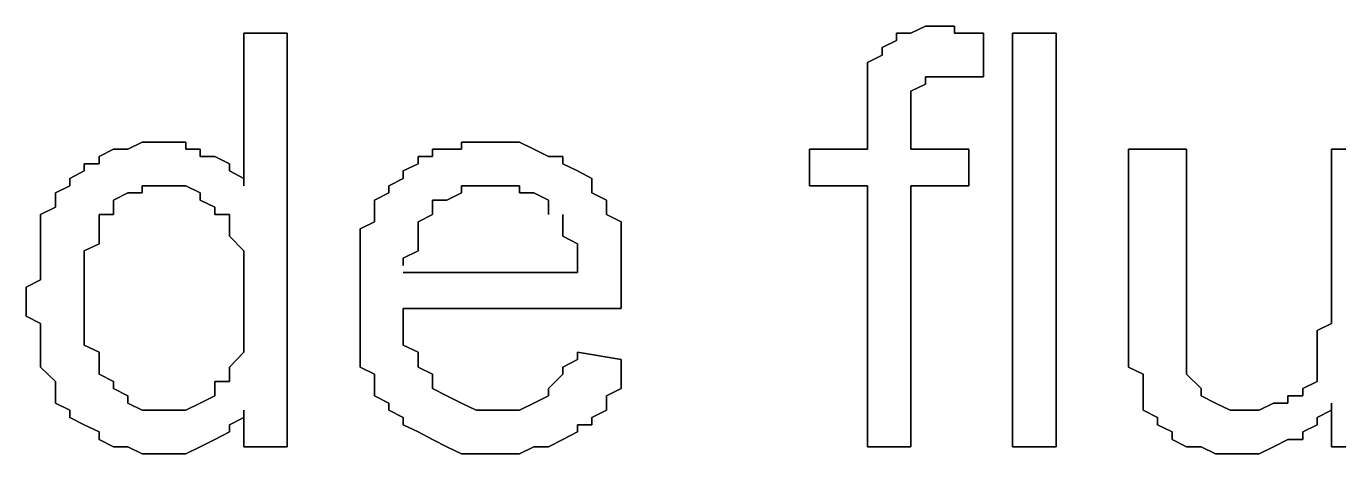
# Model space of a CAD drawing. Header units: metres. Extents: x 2.9 to 42.8, y 1.7 to 28.7.
# Drawn here: x 38.3434 to 38.6626, y 23.6132 to 23.7172 of the extents above; entities that cross this region are included whole.
import ezdxf

# ---------------------------------------------------------------- set-up
doc = ezdxf.new("R2010")
doc.units = ezdxf.units.M
doc.layers.add('GRIS', color=8, linetype='Continuous')

msp = doc.modelspace()

# ---------------------------------------------------------------- linework, layer by layer
at = {"layer": 'GRIS', "lineweight": -3}
for points in [[(38.5621, 23.7172), (38.5586, 23.7155), (38.5621, 23.7172)], [(38.5657, 23.7172), (38.5621, 23.7172), (38.5657, 23.7172)], [(38.5692, 23.7172), (38.5657, 23.7172), (38.5692, 23.7172)], [(38.5692, 23.7155), (38.5692, 23.7172), (38.5692, 23.7155)], [(38.4069, 23.7155), (38.3963, 23.7155), (38.4069, 23.7155)], [(38.3963, 23.7155), (38.3963, 23.6784), (38.3963, 23.7155)], [(38.4069, 23.6149), (38.4069, 23.7155), (38.4069, 23.6149)], [(38.5586, 23.7155), (38.5551, 23.7155), (38.5586, 23.7155)], [(38.5551, 23.7155), (38.5551, 23.7137), (38.5551, 23.7155)], [(38.5727, 23.7155), (38.5692, 23.7155), (38.5727, 23.7155)], [(38.5762, 23.7155), (38.5727, 23.7155), (38.5762, 23.7155)], [(38.5762, 23.7049), (38.5762, 23.7155), (38.5762, 23.7049)], [(38.5939, 23.7155), (38.5833, 23.7155), (38.5939, 23.7155)], [(38.5833, 23.7155), (38.5833, 23.6149), (38.5833, 23.7155)], [(38.5939, 23.6149), (38.5939, 23.7155), (38.5939, 23.6149)], [(38.5551, 23.7137), (38.5516, 23.712), (38.5551, 23.7137)], [(38.5516, 23.712), (38.5516, 23.7102), (38.5516, 23.712)], [(38.5516, 23.7102), (38.548, 23.7084), (38.5516, 23.7102)], [(38.548, 23.7084), (38.548, 23.7067), (38.548, 23.7084)], [(38.548, 23.7067), (38.548, 23.7049), (38.548, 23.7067)], [(38.548, 23.7049), (38.548, 23.7031), (38.548, 23.7049)], [(38.5621, 23.7031), (38.5621, 23.7049), (38.5621, 23.7031)], [(38.5621, 23.7049), (38.5657, 23.7049), (38.5621, 23.7049)], [(38.5657, 23.7049), (38.5692, 23.7049), (38.5657, 23.7049)], [(38.5692, 23.7049), (38.5727, 23.7049), (38.5692, 23.7049)], [(38.5727, 23.7049), (38.5762, 23.7049), (38.5727, 23.7049)], [(38.548, 23.7031), (38.548, 23.7014), (38.548, 23.7031)], [(38.548, 23.7014), (38.548, 23.6978), (38.548, 23.7014)], [(38.5586, 23.7014), (38.5621, 23.7031), (38.5586, 23.7014)], [(38.5586, 23.6996), (38.5586, 23.7014), (38.5586, 23.6996)], [(38.5586, 23.6978), (38.5586, 23.6996), (38.5586, 23.6978)], [(38.548, 23.6978), (38.548, 23.6943), (38.548, 23.6978)], [(38.5586, 23.6943), (38.5586, 23.6978), (38.5586, 23.6943)], [(38.548, 23.6943), (38.548, 23.6873), (38.548, 23.6943)], [(38.5586, 23.6873), (38.5586, 23.6943), (38.5586, 23.6873)], [(38.3716, 23.689), (38.3681, 23.6873), (38.3716, 23.689)], [(38.3752, 23.689), (38.3716, 23.689), (38.3752, 23.689)], [(38.3787, 23.689), (38.3752, 23.689), (38.3787, 23.689)], [(38.3822, 23.689), (38.3787, 23.689), (38.3822, 23.689)], [(38.3822, 23.6873), (38.3822, 23.689), (38.3822, 23.6873)], [(38.4528, 23.689), (38.4493, 23.689), (38.4528, 23.689)], [(38.4493, 23.689), (38.4493, 23.6873), (38.4493, 23.689)], [(38.4563, 23.689), (38.4528, 23.689), (38.4563, 23.689)], [(38.4598, 23.689), (38.4563, 23.689), (38.4598, 23.689)], [(38.4634, 23.689), (38.4598, 23.689), (38.4634, 23.689)], [(38.4669, 23.6873), (38.4634, 23.689), (38.4669, 23.6873)], [(38.3646, 23.6873), (38.3611, 23.6855), (38.3646, 23.6873)], [(38.3611, 23.6855), (38.3611, 23.6837), (38.3611, 23.6855)], [(38.3681, 23.6873), (38.3646, 23.6873), (38.3681, 23.6873)], [(38.3857, 23.6873), (38.3822, 23.6873), (38.3857, 23.6873)], [(38.3857, 23.6855), (38.3857, 23.6873), (38.3857, 23.6855)], [(38.3893, 23.6855), (38.3857, 23.6855), (38.3893, 23.6855)], [(38.3928, 23.6837), (38.3893, 23.6855), (38.3928, 23.6837)], [(38.4422, 23.6855), (38.4387, 23.6855), (38.4422, 23.6855)], [(38.4387, 23.6855), (38.4387, 23.6837), (38.4387, 23.6855)], [(38.4457, 23.6873), (38.4422, 23.6873), (38.4457, 23.6873)], [(38.4422, 23.6873), (38.4422, 23.6855), (38.4422, 23.6873)], [(38.4493, 23.6873), (38.4457, 23.6873), (38.4493, 23.6873)], [(38.4704, 23.6855), (38.4669, 23.6873), (38.4704, 23.6855)], [(38.4739, 23.6855), (38.4704, 23.6855), (38.4739, 23.6855)], [(38.4739, 23.6837), (38.4739, 23.6855), (38.4739, 23.6837)], [(38.548, 23.6873), (38.5339, 23.6873), (38.548, 23.6873)], [(38.5339, 23.6873), (38.5339, 23.6784), (38.5339, 23.6873)], [(38.5727, 23.6873), (38.5586, 23.6873), (38.5727, 23.6873)], [(38.5727, 23.6784), (38.5727, 23.6873), (38.5727, 23.6784)], [(38.6256, 23.6873), (38.6115, 23.6873), (38.6256, 23.6873)], [(38.6115, 23.6873), (38.6115, 23.6432), (38.6115, 23.6873)], [(38.6256, 23.6467), (38.6256, 23.6873), (38.6256, 23.6467)], [(38.6715, 23.6873), (38.6609, 23.6873), (38.6715, 23.6873)], [(38.6609, 23.6873), (38.6609, 23.6485), (38.6609, 23.6873)], [(38.3575, 23.682), (38.354, 23.6802), (38.3575, 23.682)], [(38.3611, 23.6837), (38.3575, 23.6837), (38.3611, 23.6837)], [(38.3575, 23.6837), (38.3575, 23.682), (38.3575, 23.6837)], [(38.3928, 23.682), (38.3928, 23.6837), (38.3928, 23.682)], [(38.3963, 23.6802), (38.3928, 23.682), (38.3963, 23.6802)], [(38.4387, 23.6837), (38.4351, 23.682), (38.4387, 23.6837)], [(38.4351, 23.682), (38.4351, 23.6802), (38.4351, 23.682)], [(38.4775, 23.682), (38.4739, 23.6837), (38.4775, 23.682)], [(38.481, 23.6802), (38.4775, 23.682), (38.481, 23.6802)], [(38.354, 23.6802), (38.354, 23.6784), (38.354, 23.6802)], [(38.3963, 23.6784), (38.3963, 23.6802), (38.3963, 23.6784)], [(38.4351, 23.6802), (38.4316, 23.6784), (38.4351, 23.6802)], [(38.481, 23.6784), (38.481, 23.6802), (38.481, 23.6784)], [(38.354, 23.6784), (38.3505, 23.6767), (38.354, 23.6784)], [(38.3505, 23.6767), (38.3505, 23.6749), (38.3505, 23.6767)], [(38.3646, 23.6749), (38.3681, 23.6767), (38.3646, 23.6749)], [(38.3681, 23.6767), (38.3716, 23.6767), (38.3681, 23.6767)], [(38.3716, 23.6767), (38.3716, 23.6784), (38.3716, 23.6767)], [(38.3716, 23.6784), (38.3752, 23.6784), (38.3716, 23.6784)], [(38.3752, 23.6784), (38.3787, 23.6784), (38.3752, 23.6784)], [(38.3787, 23.6784), (38.3822, 23.6784), (38.3787, 23.6784)], [(38.3822, 23.6784), (38.3857, 23.6767), (38.3822, 23.6784)], [(38.3857, 23.6767), (38.3857, 23.6749), (38.3857, 23.6767)], [(38.4316, 23.6767), (38.4281, 23.6749), (38.4316, 23.6767)], [(38.4316, 23.6784), (38.4316, 23.6767), (38.4316, 23.6784)], [(38.4457, 23.6749), (38.4493, 23.6767), (38.4457, 23.6749)], [(38.4493, 23.6767), (38.4493, 23.6784), (38.4493, 23.6767)], [(38.4493, 23.6784), (38.4528, 23.6784), (38.4493, 23.6784)], [(38.4528, 23.6784), (38.4563, 23.6784), (38.4528, 23.6784)], [(38.4563, 23.6784), (38.4598, 23.6784), (38.4563, 23.6784)], [(38.4598, 23.6784), (38.4634, 23.6784), (38.4598, 23.6784)], [(38.4634, 23.6784), (38.4634, 23.6767), (38.4634, 23.6784)], [(38.4634, 23.6767), (38.4669, 23.6767), (38.4634, 23.6767)], [(38.4669, 23.6767), (38.4704, 23.6749), (38.4669, 23.6767)], [(38.481, 23.6767), (38.481, 23.6784), (38.481, 23.6767)], [(38.4845, 23.6749), (38.481, 23.6767), (38.4845, 23.6749)], [(38.5339, 23.6784), (38.548, 23.6784), (38.5339, 23.6784)], [(38.548, 23.6784), (38.548, 23.6149), (38.548, 23.6784)], [(38.5586, 23.6149), (38.5586, 23.6784), (38.5586, 23.6149)], [(38.5586, 23.6784), (38.5727, 23.6784), (38.5586, 23.6784)], [(38.3505, 23.6732), (38.3469, 23.6714), (38.3505, 23.6732)], [(38.3505, 23.6749), (38.3505, 23.6732), (38.3505, 23.6749)], [(38.3646, 23.6732), (38.3646, 23.6749), (38.3646, 23.6732)], [(38.3646, 23.6714), (38.3646, 23.6732), (38.3646, 23.6714)], [(38.3857, 23.6749), (38.3893, 23.6732), (38.3857, 23.6749)], [(38.3893, 23.6732), (38.3893, 23.6714), (38.3893, 23.6732)], [(38.4281, 23.6749), (38.4281, 23.6732), (38.4281, 23.6749)], [(38.4281, 23.6732), (38.4281, 23.6714), (38.4281, 23.6732)], [(38.4422, 23.6732), (38.4422, 23.6749), (38.4422, 23.6732)], [(38.4422, 23.6749), (38.4457, 23.6749), (38.4422, 23.6749)], [(38.4422, 23.6714), (38.4422, 23.6732), (38.4422, 23.6714)], [(38.4704, 23.6749), (38.4704, 23.6732), (38.4704, 23.6749)], [(38.4704, 23.6732), (38.4704, 23.6714), (38.4704, 23.6732)], [(38.4845, 23.6732), (38.4845, 23.6749), (38.4845, 23.6732)], [(38.4845, 23.6714), (38.4845, 23.6732), (38.4845, 23.6714)], [(38.3469, 23.6714), (38.3469, 23.6696), (38.3469, 23.6714)], [(38.3469, 23.6696), (38.3469, 23.6679), (38.3469, 23.6696)], [(38.3611, 23.6696), (38.3611, 23.6714), (38.3611, 23.6696)], [(38.3611, 23.6714), (38.3646, 23.6714), (38.3611, 23.6714)], [(38.3611, 23.6679), (38.3611, 23.6696), (38.3611, 23.6679)], [(38.3893, 23.6714), (38.3928, 23.6714), (38.3893, 23.6714)], [(38.3928, 23.6714), (38.3928, 23.6696), (38.3928, 23.6714)], [(38.3928, 23.6696), (38.3928, 23.6679), (38.3928, 23.6696)], [(38.4281, 23.6696), (38.4246, 23.6679), (38.4281, 23.6696)], [(38.4281, 23.6714), (38.4281, 23.6696), (38.4281, 23.6714)], [(38.4387, 23.6696), (38.4422, 23.6714), (38.4387, 23.6696)], [(38.4387, 23.6679), (38.4387, 23.6696), (38.4387, 23.6679)], [(38.4739, 23.6714), (38.4739, 23.6696), (38.4739, 23.6714)], [(38.4739, 23.6696), (38.4739, 23.6679), (38.4739, 23.6696)], [(38.4881, 23.6696), (38.4845, 23.6714), (38.4881, 23.6696)], [(38.4881, 23.6679), (38.4881, 23.6696), (38.4881, 23.6679)], [(38.3469, 23.6679), (38.3469, 23.6661), (38.3469, 23.6679)], [(38.3469, 23.6661), (38.3469, 23.6626), (38.3469, 23.6661)], [(38.3611, 23.6643), (38.3611, 23.6679), (38.3611, 23.6643)], [(38.3928, 23.6679), (38.3928, 23.6661), (38.3928, 23.6679)], [(38.3928, 23.6661), (38.3963, 23.6626), (38.3928, 23.6661)], [(38.4246, 23.6679), (38.4246, 23.6661), (38.4246, 23.6679)], [(38.4246, 23.6661), (38.4246, 23.6643), (38.4246, 23.6661)], [(38.4387, 23.6661), (38.4387, 23.6679), (38.4387, 23.6661)], [(38.4387, 23.6626), (38.4387, 23.6661), (38.4387, 23.6626)], [(38.4739, 23.6679), (38.4739, 23.6661), (38.4739, 23.6679)], [(38.4739, 23.6661), (38.4775, 23.6643), (38.4739, 23.6661)], [(38.4881, 23.6661), (38.4881, 23.6679), (38.4881, 23.6661)], [(38.4881, 23.6626), (38.4881, 23.6661), (38.4881, 23.6626)], [(38.3575, 23.6626), (38.3611, 23.6643), (38.3575, 23.6626)], [(38.4246, 23.6643), (38.4246, 23.6608), (38.4246, 23.6643)], [(38.4775, 23.6643), (38.4775, 23.6608), (38.4775, 23.6643)], [(38.3469, 23.6626), (38.3469, 23.6608), (38.3469, 23.6626)], [(38.3469, 23.6608), (38.3469, 23.659), (38.3469, 23.6608)], [(38.3575, 23.6608), (38.3575, 23.6626), (38.3575, 23.6608)], [(38.3575, 23.6573), (38.3575, 23.6608), (38.3575, 23.6573)], [(38.3963, 23.6626), (38.3963, 23.6608), (38.3963, 23.6626)], [(38.3963, 23.6608), (38.3963, 23.659), (38.3963, 23.6608)], [(38.4246, 23.6608), (38.4246, 23.659), (38.4246, 23.6608)], [(38.4351, 23.6608), (38.4387, 23.6626), (38.4351, 23.6608)], [(38.4351, 23.659), (38.4351, 23.6608), (38.4351, 23.659)], [(38.4775, 23.6608), (38.4775, 23.6573), (38.4775, 23.6608)], [(38.4881, 23.6608), (38.4881, 23.6626), (38.4881, 23.6608)], [(38.4881, 23.659), (38.4881, 23.6608), (38.4881, 23.659)], [(38.3469, 23.659), (38.3469, 23.6555), (38.3469, 23.659)], [(38.3575, 23.6555), (38.3575, 23.6573), (38.3575, 23.6555)], [(38.3963, 23.659), (38.3963, 23.6555), (38.3963, 23.659)], [(38.4246, 23.659), (38.4246, 23.6555), (38.4246, 23.659)], [(38.4775, 23.6573), (38.4351, 23.6573), (38.4775, 23.6573)], [(38.4881, 23.6555), (38.4881, 23.659), (38.4881, 23.6555)], [(38.3469, 23.6555), (38.3434, 23.6537), (38.3469, 23.6555)], [(38.3434, 23.6537), (38.3434, 23.6502), (38.3434, 23.6537)], [(38.3575, 23.652), (38.3575, 23.6555), (38.3575, 23.652)], [(38.3963, 23.6555), (38.3963, 23.6537), (38.3963, 23.6555)], [(38.3963, 23.6537), (38.3963, 23.6502), (38.3963, 23.6537)], [(38.4246, 23.6555), (38.4246, 23.6537), (38.4246, 23.6555)], [(38.4246, 23.6537), (38.4246, 23.6502), (38.4246, 23.6537)], [(38.4881, 23.6537), (38.4881, 23.6555), (38.4881, 23.6537)], [(38.4881, 23.652), (38.4881, 23.6537), (38.4881, 23.652)], [(38.3434, 23.6502), (38.3434, 23.6467), (38.3434, 23.6502)], [(38.3575, 23.6502), (38.3575, 23.652), (38.3575, 23.6502)], [(38.3575, 23.6485), (38.3575, 23.6502), (38.3575, 23.6485)], [(38.3963, 23.6502), (38.3963, 23.6467), (38.3963, 23.6502)], [(38.4246, 23.6502), (38.4246, 23.6485), (38.4246, 23.6502)], [(38.4881, 23.6485), (38.4881, 23.652), (38.4881, 23.6485)], [(38.3575, 23.6449), (38.3575, 23.6485), (38.3575, 23.6449)], [(38.4246, 23.6485), (38.4246, 23.6467), (38.4246, 23.6485)], [(38.4351, 23.6449), (38.4351, 23.6485), (38.4351, 23.6449)], [(38.4351, 23.6485), (38.4881, 23.6485), (38.4351, 23.6485)], [(38.6609, 23.6485), (38.6609, 23.6449), (38.6609, 23.6485)], [(38.3434, 23.6467), (38.3469, 23.6449), (38.3434, 23.6467)], [(38.3469, 23.6449), (38.3469, 23.6432), (38.3469, 23.6449)], [(38.3575, 23.6432), (38.3575, 23.6449), (38.3575, 23.6432)], [(38.3963, 23.6467), (38.3963, 23.6449), (38.3963, 23.6467)], [(38.3963, 23.6449), (38.3963, 23.6414), (38.3963, 23.6449)], [(38.4246, 23.6467), (38.4246, 23.6432), (38.4246, 23.6467)], [(38.4351, 23.6432), (38.4351, 23.6449), (38.4351, 23.6432)], [(38.6256, 23.6432), (38.6256, 23.6467), (38.6256, 23.6432)], [(38.6609, 23.6449), (38.6574, 23.6432), (38.6609, 23.6449)], [(38.3469, 23.6432), (38.3469, 23.6396), (38.3469, 23.6432)], [(38.3575, 23.6396), (38.3575, 23.6432), (38.3575, 23.6396)], [(38.3963, 23.6414), (38.3963, 23.6396), (38.3963, 23.6414)], [(38.4246, 23.6432), (38.4246, 23.6414), (38.4246, 23.6432)], [(38.4246, 23.6414), (38.4246, 23.6396), (38.4246, 23.6414)], [(38.4351, 23.6396), (38.4351, 23.6432), (38.4351, 23.6396)], [(38.6115, 23.6432), (38.6115, 23.6396), (38.6115, 23.6432)], [(38.6256, 23.6414), (38.6256, 23.6432), (38.6256, 23.6414)], [(38.6256, 23.6379), (38.6256, 23.6414), (38.6256, 23.6379)], [(38.6574, 23.6432), (38.6574, 23.6396), (38.6574, 23.6432)], [(38.3469, 23.6396), (38.3469, 23.6379), (38.3469, 23.6396)], [(38.3469, 23.6379), (38.3469, 23.6361), (38.3469, 23.6379)], [(38.3611, 23.6379), (38.3575, 23.6396), (38.3611, 23.6379)], [(38.3611, 23.6361), (38.3611, 23.6379), (38.3611, 23.6361)], [(38.3963, 23.6379), (38.3928, 23.6343), (38.3963, 23.6379)], [(38.3963, 23.6396), (38.3963, 23.6379), (38.3963, 23.6396)], [(38.4246, 23.6396), (38.4246, 23.6361), (38.4246, 23.6396)], [(38.4387, 23.6379), (38.4351, 23.6396), (38.4387, 23.6379)], [(38.4387, 23.6361), (38.4387, 23.6379), (38.4387, 23.6361)], [(38.4775, 23.6379), (38.4775, 23.6361), (38.4775, 23.6379)], [(38.4881, 23.6361), (38.4775, 23.6379), (38.4881, 23.6361)], [(38.6115, 23.6396), (38.6115, 23.6379), (38.6115, 23.6396)], [(38.6115, 23.6379), (38.6115, 23.6343), (38.6115, 23.6379)], [(38.6256, 23.6361), (38.6256, 23.6379), (38.6256, 23.6361)], [(38.6574, 23.6396), (38.6574, 23.6379), (38.6574, 23.6396)], [(38.6574, 23.6379), (38.6574, 23.6361), (38.6574, 23.6379)], [(38.3469, 23.6361), (38.3469, 23.6343), (38.3469, 23.6361)], [(38.3469, 23.6343), (38.3505, 23.6308), (38.3469, 23.6343)], [(38.3611, 23.6343), (38.3611, 23.6361), (38.3611, 23.6343)], [(38.3611, 23.6326), (38.3611, 23.6343), (38.3611, 23.6326)], [(38.3928, 23.6343), (38.3928, 23.6326), (38.3928, 23.6343)], [(38.4246, 23.6361), (38.4246, 23.6343), (38.4246, 23.6361)], [(38.4246, 23.6343), (38.4281, 23.6326), (38.4246, 23.6343)], [(38.4387, 23.6343), (38.4387, 23.6361), (38.4387, 23.6343)], [(38.4422, 23.6326), (38.4387, 23.6343), (38.4422, 23.6326)], [(38.4775, 23.6361), (38.4739, 23.6343), (38.4775, 23.6361)], [(38.4739, 23.6343), (38.4739, 23.6326), (38.4739, 23.6343)], [(38.4881, 23.6343), (38.4881, 23.6361), (38.4881, 23.6343)], [(38.4881, 23.6326), (38.4881, 23.6343), (38.4881, 23.6326)], [(38.6115, 23.6343), (38.6151, 23.6326), (38.6115, 23.6343)], [(38.6256, 23.6343), (38.6256, 23.6361), (38.6256, 23.6343)], [(38.6256, 23.6326), (38.6256, 23.6343), (38.6256, 23.6326)], [(38.6574, 23.6361), (38.6574, 23.6343), (38.6574, 23.6361)], [(38.6574, 23.6343), (38.6574, 23.6308), (38.6574, 23.6343)], [(38.3646, 23.6308), (38.3611, 23.6326), (38.3646, 23.6308)], [(38.3928, 23.6326), (38.3928, 23.6308), (38.3928, 23.6326)], [(38.4281, 23.6326), (38.4281, 23.6308), (38.4281, 23.6326)], [(38.4422, 23.6308), (38.4422, 23.6326), (38.4422, 23.6308)], [(38.4739, 23.6326), (38.4704, 23.6291), (38.4739, 23.6326)], [(38.4881, 23.6291), (38.4881, 23.6326), (38.4881, 23.6291)], [(38.6151, 23.6326), (38.6151, 23.6308), (38.6151, 23.6326)], [(38.6292, 23.6291), (38.6256, 23.6326), (38.6292, 23.6291)], [(38.3505, 23.6308), (38.3505, 23.6291), (38.3505, 23.6308)], [(38.3505, 23.6291), (38.3505, 23.6255), (38.3505, 23.6291)], [(38.3646, 23.6291), (38.3646, 23.6308), (38.3646, 23.6291)], [(38.3681, 23.6273), (38.3646, 23.6291), (38.3681, 23.6273)], [(38.3928, 23.6308), (38.3893, 23.6308), (38.3928, 23.6308)], [(38.3893, 23.6308), (38.3893, 23.6291), (38.3893, 23.6308)], [(38.3893, 23.6291), (38.3893, 23.6273), (38.3893, 23.6291)], [(38.4281, 23.6308), (38.4281, 23.6291), (38.4281, 23.6308)], [(38.4281, 23.6291), (38.4281, 23.6273), (38.4281, 23.6291)], [(38.4422, 23.6291), (38.4422, 23.6308), (38.4422, 23.6291)], [(38.4457, 23.6273), (38.4422, 23.6291), (38.4457, 23.6273)], [(38.4704, 23.6291), (38.4704, 23.6273), (38.4704, 23.6291)], [(38.4845, 23.6273), (38.4881, 23.6291), (38.4845, 23.6273)], [(38.6151, 23.6308), (38.6151, 23.6291), (38.6151, 23.6308)], [(38.6151, 23.6291), (38.6151, 23.6255), (38.6151, 23.6291)], [(38.6292, 23.6273), (38.6292, 23.6291), (38.6292, 23.6273)], [(38.6574, 23.6308), (38.6539, 23.6291), (38.6574, 23.6308)], [(38.6539, 23.6291), (38.6539, 23.6273), (38.6539, 23.6291)], [(38.3505, 23.6255), (38.354, 23.6238), (38.3505, 23.6255)], [(38.3681, 23.6255), (38.3681, 23.6273), (38.3681, 23.6255)], [(38.3716, 23.6238), (38.3681, 23.6255), (38.3716, 23.6238)], [(38.3857, 23.6255), (38.3822, 23.6238), (38.3857, 23.6255)], [(38.3893, 23.6273), (38.3857, 23.6255), (38.3893, 23.6273)], [(38.4281, 23.6273), (38.4316, 23.6255), (38.4281, 23.6273)], [(38.4316, 23.6255), (38.4316, 23.6238), (38.4316, 23.6255)], [(38.4493, 23.6255), (38.4457, 23.6273), (38.4493, 23.6255)], [(38.4528, 23.6238), (38.4493, 23.6255), (38.4528, 23.6238)], [(38.4669, 23.6255), (38.4634, 23.6238), (38.4669, 23.6255)], [(38.4704, 23.6273), (38.4669, 23.6255), (38.4704, 23.6273)], [(38.4845, 23.6255), (38.4845, 23.6273), (38.4845, 23.6255)], [(38.4845, 23.6238), (38.4845, 23.6255), (38.4845, 23.6238)], [(38.6151, 23.6255), (38.6151, 23.6238), (38.6151, 23.6255)], [(38.6327, 23.6255), (38.6292, 23.6273), (38.6327, 23.6255)], [(38.6362, 23.6238), (38.6327, 23.6255), (38.6362, 23.6238)], [(38.6468, 23.6255), (38.6433, 23.6238), (38.6468, 23.6255)], [(38.6503, 23.6255), (38.6468, 23.6255), (38.6503, 23.6255)], [(38.6539, 23.6273), (38.6503, 23.6273), (38.6539, 23.6273)], [(38.6503, 23.6273), (38.6503, 23.6255), (38.6503, 23.6273)], [(38.6609, 23.6238), (38.6609, 23.6255), (38.6609, 23.6238)], [(38.6609, 23.6255), (38.6609, 23.6149), (38.6609, 23.6255)], [(38.354, 23.6238), (38.354, 23.622), (38.354, 23.6238)], [(38.354, 23.622), (38.3575, 23.6202), (38.354, 23.622)], [(38.3752, 23.6238), (38.3716, 23.6238), (38.3752, 23.6238)], [(38.3787, 23.6238), (38.3752, 23.6238), (38.3787, 23.6238)], [(38.3822, 23.6238), (38.3787, 23.6238), (38.3822, 23.6238)], [(38.3928, 23.6202), (38.3963, 23.622), (38.3928, 23.6202)], [(38.3963, 23.622), (38.3963, 23.6238), (38.3963, 23.622)], [(38.3963, 23.6238), (38.3963, 23.6149), (38.3963, 23.6238)], [(38.4316, 23.6238), (38.4351, 23.622), (38.4316, 23.6238)], [(38.4351, 23.622), (38.4351, 23.6202), (38.4351, 23.622)], [(38.4563, 23.6238), (38.4528, 23.6238), (38.4563, 23.6238)], [(38.4598, 23.6238), (38.4563, 23.6238), (38.4598, 23.6238)], [(38.4634, 23.6238), (38.4598, 23.6238), (38.4634, 23.6238)], [(38.481, 23.622), (38.4845, 23.6238), (38.481, 23.622)], [(38.481, 23.6202), (38.481, 23.622), (38.481, 23.6202)], [(38.6151, 23.6238), (38.6186, 23.622), (38.6151, 23.6238)], [(38.6186, 23.622), (38.6186, 23.6202), (38.6186, 23.622)], [(38.6398, 23.6238), (38.6362, 23.6238), (38.6398, 23.6238)], [(38.6433, 23.6238), (38.6398, 23.6238), (38.6433, 23.6238)], [(38.6574, 23.622), (38.6609, 23.6238), (38.6574, 23.622)], [(38.6574, 23.6202), (38.6574, 23.622), (38.6574, 23.6202)], [(38.3575, 23.6202), (38.3611, 23.6185), (38.3575, 23.6202)], [(38.3611, 23.6185), (38.3611, 23.6167), (38.3611, 23.6185)], [(38.3893, 23.6167), (38.3928, 23.6185), (38.3893, 23.6167)], [(38.3928, 23.6185), (38.3928, 23.6202), (38.3928, 23.6185)], [(38.4351, 23.6202), (38.4387, 23.6185), (38.4351, 23.6202)], [(38.4387, 23.6185), (38.4422, 23.6167), (38.4387, 23.6185)], [(38.4739, 23.6167), (38.4775, 23.6185), (38.4739, 23.6167)], [(38.4775, 23.6185), (38.4775, 23.6202), (38.4775, 23.6185)], [(38.4775, 23.6202), (38.481, 23.6202), (38.4775, 23.6202)], [(38.6186, 23.6202), (38.6221, 23.6185), (38.6186, 23.6202)], [(38.6221, 23.6185), (38.6221, 23.6167), (38.6221, 23.6185)], [(38.6539, 23.6185), (38.6574, 23.6202), (38.6539, 23.6185)], [(38.6539, 23.6167), (38.6539, 23.6185), (38.6539, 23.6167)], [(38.3611, 23.6167), (38.3646, 23.6149), (38.3611, 23.6167)], [(38.3857, 23.6149), (38.3893, 23.6167), (38.3857, 23.6149)], [(38.4422, 23.6167), (38.4457, 23.6149), (38.4422, 23.6167)], [(38.4704, 23.6149), (38.4739, 23.6167), (38.4704, 23.6149)], [(38.6221, 23.6167), (38.6256, 23.6149), (38.6221, 23.6167)], [(38.6468, 23.6149), (38.6503, 23.6167), (38.6468, 23.6149)], [(38.6503, 23.6167), (38.6539, 23.6167), (38.6503, 23.6167)], [(38.3646, 23.6149), (38.3681, 23.6149), (38.3646, 23.6149)], [(38.3681, 23.6149), (38.3716, 23.6132), (38.3681, 23.6149)], [(38.3716, 23.6132), (38.3752, 23.6132), (38.3716, 23.6132)], [(38.3752, 23.6132), (38.3787, 23.6132), (38.3752, 23.6132)], [(38.3787, 23.6132), (38.3822, 23.6132), (38.3787, 23.6132)], [(38.3822, 23.6132), (38.3857, 23.6149), (38.3822, 23.6132)], [(38.3963, 23.6149), (38.4069, 23.6149), (38.3963, 23.6149)], [(38.4457, 23.6149), (38.4493, 23.6132), (38.4457, 23.6149)], [(38.4493, 23.6132), (38.4528, 23.6132), (38.4493, 23.6132)], [(38.4528, 23.6132), (38.4563, 23.6132), (38.4528, 23.6132)], [(38.4563, 23.6132), (38.4598, 23.6132), (38.4563, 23.6132)], [(38.4598, 23.6132), (38.4634, 23.6132), (38.4598, 23.6132)], [(38.4634, 23.6132), (38.4669, 23.6149), (38.4634, 23.6132)], [(38.4669, 23.6149), (38.4704, 23.6149), (38.4669, 23.6149)], [(38.548, 23.6149), (38.5586, 23.6149), (38.548, 23.6149)], [(38.5833, 23.6149), (38.5939, 23.6149), (38.5833, 23.6149)], [(38.6256, 23.6149), (38.6292, 23.6149), (38.6256, 23.6149)], [(38.6292, 23.6149), (38.6327, 23.6132), (38.6292, 23.6149)], [(38.6327, 23.6132), (38.6362, 23.6132), (38.6327, 23.6132)], [(38.6362, 23.6132), (38.6398, 23.6132), (38.6362, 23.6132)], [(38.6398, 23.6132), (38.6433, 23.6132), (38.6398, 23.6132)], [(38.6433, 23.6132), (38.6468, 23.6149), (38.6433, 23.6132)], [(38.6609, 23.6149), (38.6715, 23.6149), (38.6609, 23.6149)]]:
    msp.add_lwpolyline(points, dxfattribs=at)

doc.saveas('drawing.dxf')
